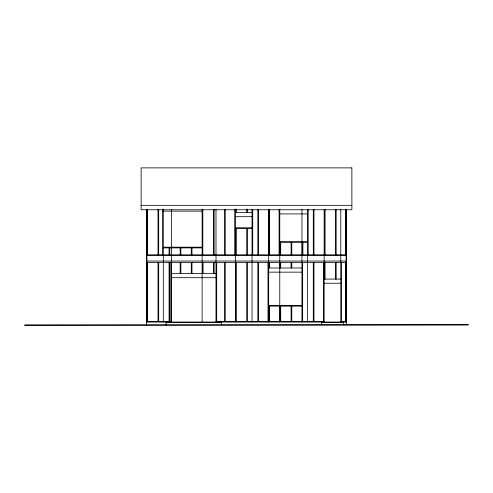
<?xml version="1.0" encoding="UTF-8"?>
<svg xmlns="http://www.w3.org/2000/svg" width="493" height="493" viewBox="0 0 493 493"><rect width="100%" height="100%" fill="white"/><g stroke="black" fill="none" stroke-linecap="round" stroke-linejoin="round"><path stroke-width="0.74" d="M141.121 205.322L351.879 205.322M163.306 211.14L202.13 211.14M235.407 212.532L252.046 212.532M279.777 213.913L307.509 213.913M235.407 216.686L252.046 216.686M235.407 227.778L252.046 227.778M235.407 228.475L252.046 228.475M279.777 241.644L307.509 241.644M279.777 242.34L307.509 242.34M163.306 247.19L202.13 247.19M163.306 247.887L202.13 247.887M146.902 254.819L346.098 254.819M146.902 255.51L346.098 255.51M146.902 261.056L346.098 261.056M146.902 262.449L346.098 262.449M268.685 267.995L301.962 267.995M268.685 272.148L301.962 272.148M171.626 273.541L215.996 273.541M171.626 277.695L215.996 277.695M324.147 279.087L340.786 279.087M324.147 283.241L340.786 283.241M268.685 305.426L301.962 305.426M268.685 306.122L301.962 306.122M146.902 321.374L171.626 321.374M215.996 321.374L324.147 321.374M340.786 321.374L346.098 321.374M146.667 322.065L346.332 322.065M346.332 209.291L346.332 324.838M346.092 209.063L346.092 322.065M345.408 209.26L345.408 254.819M345.408 262.449L345.408 321.374M343.559 324.838L343.559 322.348L321.374 322.348L321.374 324.838M341.476 262.449L341.476 321.374M340.786 209.426L340.786 322.065M336.164 209.26L336.164 254.819M336.164 262.449L336.164 279.087M335.474 209.26L335.474 254.819M335.474 262.449L335.474 279.087M325.072 209.26L325.072 254.819M325.072 262.449L325.072 279.087M324.382 209.26L324.382 254.819M324.382 262.449L324.382 279.087M324.147 209.426L324.147 322.065M323.457 262.449L323.457 321.374M313.979 209.26L313.979 254.819M313.979 262.449L313.979 321.374M313.289 209.26L313.289 254.819M313.289 262.449L313.289 321.374M308.199 209.26L308.199 254.819M307.509 209.26L307.509 322.065M302.887 242.34L302.887 254.819M302.653 262.449L302.653 321.374M302.197 242.34L302.197 254.819M301.962 209.42L301.962 322.065M291.794 242.34L291.794 254.819M291.794 262.449L291.794 267.995M291.794 306.122L291.794 321.374M291.104 242.34L291.104 254.819M291.104 262.449L291.104 267.995M291.104 306.122L291.104 321.374M280.702 242.34L280.702 254.819M280.702 262.449L280.702 267.995M280.702 306.122L280.702 321.374M280.012 242.34L280.012 254.819M280.012 262.449L280.012 267.995M280.012 306.122L280.012 321.374M279.777 209.26L279.777 322.065M279.087 209.26L279.087 254.819M269.609 209.26L269.609 254.819M269.609 262.449L269.609 267.995M269.609 306.122L269.609 321.374M268.919 209.26L268.919 254.819M268.919 262.449L268.919 267.995M268.919 306.122L268.919 321.374M268.685 209.42L268.685 322.065M267.995 262.449L267.995 321.374M258.517 209.26L258.517 254.819M258.517 262.449L258.517 321.374M257.827 209.26L257.827 254.819M257.827 262.449L257.827 321.374M252.736 209.26L252.736 254.819M252.046 209.26L252.046 322.065M247.424 209.063L247.424 212.532M247.424 228.475L247.424 254.819M247.424 262.449L247.424 321.374M246.734 209.063L246.734 212.532M246.734 228.475L246.734 254.819M246.734 262.449L246.734 321.374M236.332 209.063L236.332 212.532M236.332 228.475L236.332 254.819M236.332 262.449L236.332 321.374M235.642 209.063L235.642 212.532M235.642 228.475L235.642 254.819M235.642 262.449L235.642 321.374M235.407 209.26L235.407 322.065M234.717 209.26L234.717 254.819M225.239 209.26L225.239 254.819M225.239 262.449L225.239 321.374M224.549 209.26L224.549 254.819M224.549 262.449L224.549 321.374M221.542 324.838L221.542 322.348L166.079 322.348L166.079 324.838M216.686 262.449L216.686 321.374M215.996 209.426L215.996 322.065M214.147 209.26L214.147 254.819M214.147 262.449L214.147 273.541M213.457 209.26L213.457 254.819M213.457 262.449L213.457 273.541M203.054 262.449L203.054 273.541M202.82 209.26L202.82 254.819M202.364 262.449L202.364 273.541M202.13 209.063L202.13 322.065M191.962 247.887L191.962 254.819M191.962 262.449L191.962 273.541M191.272 247.887L191.272 254.819M191.272 262.449L191.272 273.541M180.869 247.887L180.869 254.819M180.869 262.449L180.869 273.541M180.179 247.887L180.179 254.819M180.179 262.449L180.179 273.541M171.626 209.433L171.626 322.065M170.935 262.449L170.935 321.374M169.777 247.887L169.777 254.819M169.777 262.449L169.777 321.374M169.087 247.887L169.087 254.819M169.087 262.449L169.087 321.374M163.306 209.063L163.306 322.065M162.616 209.26L162.616 254.819M158.684 209.26L158.684 254.819M158.684 262.449L158.684 321.374M157.994 209.26L157.994 254.819M157.994 262.449L157.994 321.374M147.592 209.26L147.592 254.819M147.592 262.449L147.592 321.374M146.902 209.26L146.902 322.065M146.667 209.426L146.667 324.838M351.879 167.885L141.121 167.885L141.121 209.759L351.879 209.759L351.879 167.885M468.35 324.838L24.65 325.121L468.35 324.838"/></g></svg>
